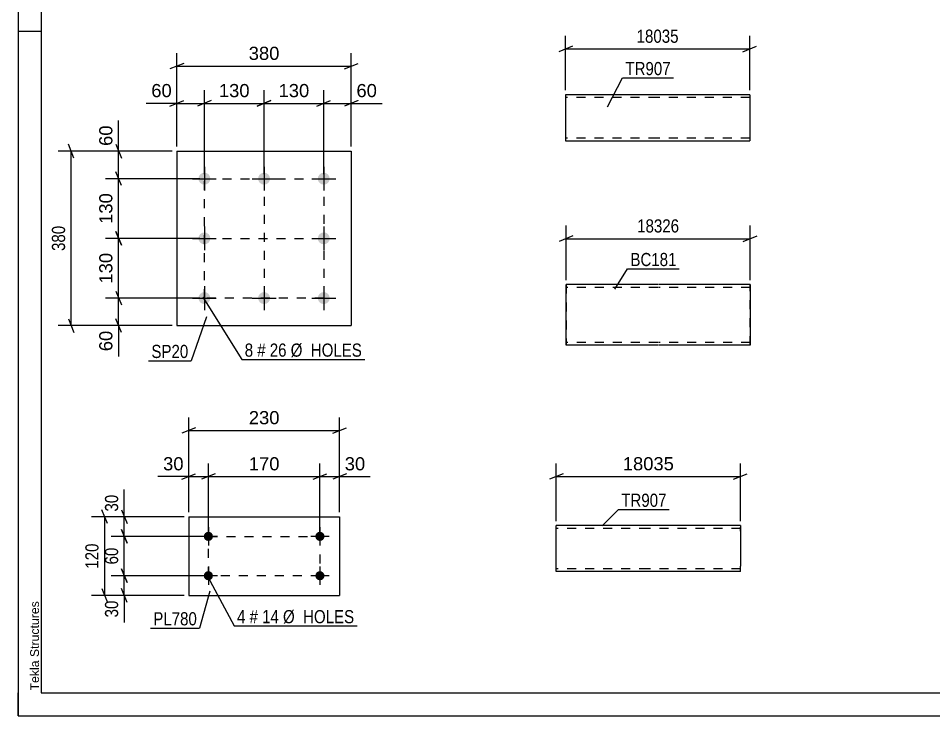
# Model space of a CAD drawing. Header units: millimetres. Extents: x 0 to 3371, y 0 to 1899.
# Drawn here: x 0 to 199.4, y 0 to 151.8 of the extents above; entities that cross this region are included whole.
import ezdxf

# ---------------------------------------------------------------- set-up
doc = ezdxf.new("R2010")
doc.units = ezdxf.units.MM
doc.linetypes.add('DXK_LINE_DOT2', pattern=[3.9198, 1.9599, -1.9599])
doc.styles.add('Arial', font='ARIAL.TTF', dxfattribs={"height": 0.2})
doc.styles.add('Arial Narrow', font='ARIALN.TTF', dxfattribs={"height": 0.2})

# ---------------------------------------------------------------- blocks, each defined once
blk = doc.blocks.new('Unknown-203761802-1135')
at = {"color": 5, "linetype": 'Continuous'}
for p, q in [((0, 297), (0, 0)), ((5, 292), (5, 5)), ((5, 149), (0, 149)), ((0, 0), (0, 5)), ((5, 5), (415, 5)), ((0, 0), (420, 0))]:
    blk.add_line(p, q, dxfattribs=at)
at = {"color": 174, "linetype": 'Continuous', "style": 'Arial'}
blk.add_text('Tekla Structures', height=1.9102, rotation=90, dxfattribs=at).set_placement((4.5, 5.5))
blk = doc.blocks.new('Part-203761802-7174 - 7135')
at = {"color": 2, "linetype": 'Continuous'}
for p, q in [((34.53, 122.93), (34.53, 84.93)), ((34.53, 122.93), (72.53, 122.93)), ((72.53, 122.93), (72.53, 84.93)), ((34.53, 84.93), (72.53, 84.93))]:
    blk.add_line(p, q, dxfattribs=at)
blk = doc.blocks.new('Bolt-203761802-7169 - 7135')
at = {"linetype": 'Continuous'}
for points in [[(40.53, 118.23, -1), (40.53, 115.63, -1)], [(53.53, 118.23, -1), (53.53, 115.63, -1)], [(66.53, 118.23, -1), (66.53, 115.63, -1)], [(40.53, 105.23, -1), (40.53, 102.63, -1)], [(66.53, 105.23, -1), (66.53, 102.63, -1)], [(40.53, 92.23, -1), (40.53, 89.63, -1)], [(53.53, 92.23, -1), (53.53, 89.63, -1)], [(66.53, 92.23, -1), (66.53, 89.63, -1)]]:
    blk.add_hatch(color=1, dxfattribs=at).paths.add_polyline_path(points)
at = {"color": 1, "linetype": 'Continuous'}
for p, q in [((40.53, 119.53), (40.53, 114.33)), ((53.53, 119.53), (53.53, 114.33)), ((66.53, 119.53), (66.53, 114.33)), ((37.93, 116.93), (43.13, 116.93)), ((50.93, 116.93), (56.13, 116.93)), ((63.93, 116.93), (69.13, 116.93)), ((40.53, 106.53), (40.53, 101.33)), ((66.53, 106.53), (66.53, 101.33)), ((37.93, 103.93), (43.13, 103.93)), ((63.93, 103.93), (69.13, 103.93)), ((40.53, 93.53), (40.53, 88.33)), ((53.53, 93.53), (53.53, 88.33)), ((66.53, 93.53), (66.53, 88.33)), ((37.93, 90.93), (43.13, 90.93)), ((50.93, 90.93), (56.13, 90.93)), ((63.93, 90.93), (69.13, 90.93))]:
    blk.add_line(p, q, dxfattribs=at)
blk = doc.blocks.new('Part-203761802-6819 - 6803')
at = {"color": 2, "linetype": 'Continuous'}
for p, q in [((119.2, 135.17), (119.2, 125.17)), ((139.2, 135.17), (119.2, 135.17)), ((159.3, 135.17), (139.3, 135.17)), ((159.3, 135.17), (159.3, 125.17)), ((119.2, 125.17), (139.2, 125.17)), ((139.3, 125.17), (159.3, 125.17))]:
    blk.add_line(p, q, dxfattribs=at)
at = {"color": 7, "linetype": 'DXK_LINE_DOT2'}
for p, q in [((119.2, 134.82), (119.2, 125.82)), ((139.2, 134.57), (119.2, 134.57)), ((159.3, 134.57), (139.3, 134.57)), ((159.3, 134.82), (159.3, 125.82)), ((139.2, 125.77), (119.2, 125.77)), ((159.3, 125.77), (139.3, 125.77)), ((119.2, 125.26), (119.2, 125.17)), ((159.3, 125.17), (159.3, 125.26))]:
    blk.add_line(p, q, dxfattribs=at)
blk = doc.blocks.new('Part-203761802-7527 - 7521')
at = {"color": 2, "linetype": 'Continuous'}
for p, q in [((119.31, 80.66), (119.31, 93.86)), ((119.31, 93.86), (119.31, 93.86)), ((139.31, 93.86), (119.31, 93.86)), ((159.41, 93.86), (139.41, 93.86)), ((159.41, 93.86), (159.41, 93.86)), ((159.41, 93.86), (159.41, 80.66)), ((119.31, 80.66), (119.31, 80.66)), ((139.31, 80.66), (119.31, 80.66)), ((159.41, 80.66), (139.41, 80.66)), ((159.41, 80.66), (159.41, 80.66))]:
    blk.add_line(p, q, dxfattribs=at)
at = {"color": 7, "linetype": 'DXK_LINE_DOT2'}
for p, q in [((119.31, 93.86), (119.31, 80.66)), ((159.41, 80.66), (159.41, 93.86)), ((159.41, 93.86), (159.41, 93.86)), ((139.31, 93.26), (119.31, 93.26)), ((159.41, 93.26), (139.41, 93.26)), ((159.41, 93.26), (159.41, 93.26)), ((139.31, 81.26), (119.31, 81.26)), ((159.41, 81.26), (139.41, 81.26)), ((159.41, 81.26), (159.41, 81.26)), ((159.41, 80.66), (159.41, 80.66))]:
    blk.add_line(p, q, dxfattribs=at)
blk = doc.blocks.new('Part-203761802-1557 - 1541')
at = {"color": 2, "linetype": 'Continuous'}
for p, q in [((137.17, 41.39), (117.17, 41.39)), ((117.17, 31.49), (117.17, 41.39)), ((157.27, 41.39), (137.27, 41.39)), ((157.27, 41.39), (157.27, 41.3)), ((157.27, 41.3), (157.27, 40.19)), ((157.27, 40.19), (157.27, 32.59)), ((157.27, 31.39), (157.27, 32.59)), ((117.17, 31.39), (117.17, 31.49)), ((137.17, 31.39), (117.17, 31.39)), ((157.27, 31.39), (137.27, 31.39))]:
    blk.add_line(p, q, dxfattribs=at)
at = {"color": 7, "linetype": 'DXK_LINE_DOT2'}
for p, q in [((137.17, 40.79), (117.17, 40.79)), ((157.27, 40.79), (137.27, 40.79)), ((157.27, 40.19), (157.27, 41.04)), ((117.17, 31.99), (117.17, 32.04)), ((137.17, 31.99), (117.17, 31.99)), ((157.27, 31.99), (137.27, 31.99)), ((157.27, 32.04), (157.27, 32.36)), ((157.27, 31.99), (157.27, 32.04))]:
    blk.add_line(p, q, dxfattribs=at)
blk = doc.blocks.new('Part-203761802-6611 - 6572')
at = {"color": 2, "linetype": 'Continuous'}
for p, q in [((37.11, 43.33), (37.11, 26.18)), ((37.11, 43.33), (69.97, 43.33)), ((69.97, 43.33), (69.97, 26.18)), ((37.11, 26.18), (69.97, 26.18))]:
    blk.add_line(p, q, dxfattribs=at)
blk = doc.blocks.new('Bolt-203761802-6606 - 6572')
at = {"linetype": 'Continuous'}
for points in [[(41.4, 38.04, -1), (41.4, 40.04, -1)], [(65.69, 38.04, -1), (65.69, 40.04, -1)], [(41.4, 29.47, -1), (41.4, 31.47, -1)], [(65.69, 29.47, -1), (65.69, 31.47, -1)]]:
    blk.add_hatch(color=1, dxfattribs=at).paths.add_polyline_path(points)
at = {"color": 1, "linetype": 'Continuous'}
for p, q in [((41.4, 41.04), (41.4, 37.04)), ((65.69, 41.04), (65.69, 37.04)), ((43.4, 39.04), (39.4, 39.04)), ((67.69, 39.04), (63.69, 39.04)), ((41.4, 32.47), (41.4, 28.47)), ((65.69, 32.47), (65.69, 28.47)), ((43.4, 30.47), (39.4, 30.47)), ((67.69, 30.47), (63.69, 30.47))]:
    blk.add_line(p, q, dxfattribs=at)
blk = doc.blocks.new('Rectangle-203761802-6696 - 6572')
at = {"color": 1, "linetype": 'DXK_LINE_DOT2'}
blk.add_lwpolyline([(41.4, 39.04), (65.69, 39.04), (65.69, 30.47), (41.4, 30.47), (41.4, 39.04)], close=True, dxfattribs=at)
blk = doc.blocks.new('Rectangle-203761802-7261 - 7135')
at = {"color": 1, "linetype": 'DXK_LINE_DOT2'}
blk.add_lwpolyline([(40.53, 116.93), (66.53, 116.93), (66.53, 90.93), (40.53, 90.93), (40.53, 116.93)], close=True, dxfattribs=at)
blk = doc.blocks.new('Line-203761802-7247 - 7135')
at = {"color": 1, "linetype": 'DXK_LINE_DOT2'}
blk.add_line((53.53, 116.93), (53.53, 90.93), dxfattribs=at)
blk = doc.blocks.new('Line-203761802-7254 - 7135')
at = {"color": 1, "linetype": 'DXK_LINE_DOT2'}
blk.add_line((40.53, 103.93), (66.53, 103.93), dxfattribs=at)
blk = doc.blocks.new('StraightDimension-203761802-7176 - 7135')
at = {"color": 7, "linetype": 'Continuous'}
for p, q in [((34.53, 123.93), (34.53, 144.29)), ((72.53, 123.93), (72.53, 144.29)), ((36.03, 142.04), (33.03, 140.84)), ((71.03, 140.84), (74.03, 142.04)), ((34.53, 141.44), (72.53, 141.44))]:
    blk.add_line(p, q, dxfattribs=at)
at = {"color": 0}
blk.add_wipeout([(57.47, 142.19), (57.47, 146.39), (49.59, 146.39), (49.59, 142.19)], dxfattribs=at)
at = {"color": 3, "style": 'Arial'}
blk.add_text('380', height=2.865, dxfattribs=at).set_placement((50.19, 142.79))
blk = doc.blocks.new('StraightDimension-203761802-7187 - 7135')
at = {"color": 7, "linetype": 'Continuous'}
for p, q in [((22.44, 115.43), (21.24, 118.43)), ((39.53, 116.93), (18.99, 116.93)), ((21.84, 103.93), (21.84, 116.93)), ((39.53, 103.93), (18.99, 103.93)), ((21.24, 105.43), (22.44, 102.43))]:
    blk.add_line(p, q, dxfattribs=at)
at = {"color": 0}
blk.add_wipeout([(21.09, 114.37), (16.89, 114.37), (16.89, 106.49), (21.09, 106.49)], dxfattribs=at)
at = {"color": 3, "style": 'Arial'}
blk.add_text('130', height=2.865, rotation=90.0002, dxfattribs=at).set_placement((20.49, 107.09))
blk = doc.blocks.new('StraightDimension-203761802-7189 - 7135')
at = {"color": 7, "linetype": 'Continuous'}
for p, q in [((39.53, 103.93), (18.99, 103.93)), ((22.44, 102.43), (21.24, 105.43)), ((21.84, 90.93), (21.84, 103.93)), ((21.24, 92.43), (22.44, 89.43)), ((39.53, 90.93), (18.99, 90.93))]:
    blk.add_line(p, q, dxfattribs=at)
at = {"color": 0}
blk.add_wipeout([(21.09, 101.37), (16.89, 101.37), (16.89, 93.49), (21.09, 93.49)], dxfattribs=at)
at = {"color": 3, "style": 'Arial'}
blk.add_text('130', height=2.865, rotation=90.0002, dxfattribs=at).set_placement((20.49, 94.09))
blk = doc.blocks.new('StraightDimension-203761802-7191 - 7135')
at = {"color": 7, "linetype": 'Continuous'}
for p, q in [((21.24, 124.43), (22.44, 121.43)), ((33.53, 122.93), (18.99, 122.93)), ((21.84, 116.93), (21.84, 122.93)), ((22.44, 115.43), (21.24, 118.43)), ((39.53, 116.93), (18.99, 116.93))]:
    blk.add_line(p, q, dxfattribs=at)
at = {"color": 0}
blk.add_wipeout([(21.09, 129.1), (16.89, 129.1), (16.89, 123.46), (21.09, 123.46)], dxfattribs=at)
at = {"color": 7, "linetype": 'Continuous'}
blk.add_line((21.84, 122.93), (21.84, 129.63), dxfattribs=at)
blk.add_line((21.84, 122.93), (21.84, 129.63), dxfattribs=at)
at = {"color": 3, "style": 'Arial'}
blk.add_text('60', height=2.865, rotation=90.0002, dxfattribs=at).set_placement((20.49, 124.06))
blk = doc.blocks.new('StraightDimension-203761802-7201 - 7135')
at = {"color": 7, "linetype": 'Continuous'}
for p, q in [((21.24, 92.43), (22.44, 89.43)), ((39.53, 90.93), (18.99, 90.93)), ((21.84, 84.93), (21.84, 90.93)), ((22.44, 83.43), (21.24, 86.43)), ((33.53, 84.93), (18.99, 84.93))]:
    blk.add_line(p, q, dxfattribs=at)
at = {"color": 0}
blk.add_wipeout([(21.09, 84.41), (16.89, 84.41), (16.89, 78.76), (21.09, 78.76)], dxfattribs=at)
at = {"color": 7, "linetype": 'Continuous'}
blk.add_line((21.84, 84.93), (21.84, 78.23), dxfattribs=at)
blk.add_line((21.84, 84.93), (21.84, 78.23), dxfattribs=at)
at = {"color": 3, "style": 'Arial'}
blk.add_text('60', height=2.865, rotation=90.0002, dxfattribs=at).set_placement((20.49, 79.36))
blk = doc.blocks.new('StraightDimension-203761802-7212 - 7135')
at = {"color": 7, "linetype": 'Continuous'}
for p, q in [((40.53, 117.93), (40.53, 136.18)), ((53.53, 117.93), (53.53, 136.18)), ((42.03, 133.93), (39.03, 132.73)), ((52.03, 132.73), (55.03, 133.93)), ((40.53, 133.33), (53.53, 133.33))]:
    blk.add_line(p, q, dxfattribs=at)
at = {"color": 0}
blk.add_wipeout([(50.97, 134.08), (50.97, 138.28), (43.09, 138.28), (43.09, 134.08)], dxfattribs=at)
at = {"color": 3, "style": 'Arial'}
blk.add_text('130', height=2.865, dxfattribs=at).set_placement((43.69, 134.68))
blk = doc.blocks.new('StraightDimension-203761802-7214 - 7135')
at = {"color": 7, "linetype": 'Continuous'}
for p, q in [((53.53, 117.93), (53.53, 136.18)), ((66.53, 117.93), (66.53, 136.18)), ((55.03, 133.93), (52.03, 132.73)), ((65.03, 132.73), (68.03, 133.93)), ((53.53, 133.33), (66.53, 133.33))]:
    blk.add_line(p, q, dxfattribs=at)
at = {"color": 0}
blk.add_wipeout([(63.97, 134.08), (63.97, 138.28), (56.09, 138.28), (56.09, 134.08)], dxfattribs=at)
at = {"color": 3, "style": 'Arial'}
blk.add_text('130', height=2.865, dxfattribs=at).set_placement((56.69, 134.68))
blk = doc.blocks.new('StraightDimension-203761802-7216 - 7135')
at = {"color": 7, "linetype": 'Continuous'}
for p, q in [((34.53, 123.93), (34.53, 136.18)), ((40.53, 117.93), (40.53, 136.18)), ((33.03, 132.73), (36.03, 133.93)), ((42.03, 133.93), (39.03, 132.73)), ((34.53, 133.33), (40.53, 133.33))]:
    blk.add_line(p, q, dxfattribs=at)
at = {"color": 0}
blk.add_wipeout([(34, 134.08), (34, 138.28), (28.36, 138.28), (28.36, 134.08)], dxfattribs=at)
at = {"color": 7, "linetype": 'Continuous'}
blk.add_line((34.53, 133.33), (27.83, 133.33), dxfattribs=at)
blk.add_line((34.53, 133.33), (27.83, 133.33), dxfattribs=at)
at = {"color": 3, "style": 'Arial'}
blk.add_text('60', height=2.865, dxfattribs=at).set_placement((28.96, 134.68))
blk = doc.blocks.new('StraightDimension-203761802-7226 - 7135')
at = {"color": 7, "linetype": 'Continuous'}
for p, q in [((66.53, 117.93), (66.53, 136.18)), ((72.53, 123.93), (72.53, 136.18)), ((65.03, 132.73), (68.03, 133.93)), ((74.03, 133.93), (71.03, 132.73)), ((66.53, 133.33), (72.53, 133.33))]:
    blk.add_line(p, q, dxfattribs=at)
at = {"color": 0}
blk.add_wipeout([(78.7, 134.08), (78.7, 138.28), (73.05, 138.28), (73.05, 134.08)], dxfattribs=at)
at = {"color": 7, "linetype": 'Continuous'}
blk.add_line((72.53, 133.33), (79.23, 133.33), dxfattribs=at)
blk.add_line((72.53, 133.33), (79.23, 133.33), dxfattribs=at)
at = {"color": 3, "style": 'Arial'}
blk.add_text('60', height=2.865, dxfattribs=at).set_placement((73.65, 134.68))
blk = doc.blocks.new('StraightDimension-203761802-7237 - 7135')
at = {"color": 7, "linetype": 'Continuous'}
for p, q in [((12.13, 121.43), (10.93, 124.43)), ((33.53, 122.93), (8.68, 122.93)), ((11.53, 84.93), (11.53, 122.93)), ((10.93, 86.43), (12.13, 83.43)), ((33.53, 84.93), (8.68, 84.93))]:
    blk.add_line(p, q, dxfattribs=at)
at = {"color": 0}
blk.add_wipeout([(10.78, 107.27), (6.58, 107.27), (6.58, 100.59), (10.78, 100.59)], dxfattribs=at)
at = {"color": 3, "style": 'Arial Narrow'}
blk.add_text('380', height=2.863, rotation=90.0002, dxfattribs=at).set_placement((10.18, 101.19))
blk = doc.blocks.new('StraightDimension-203761802-6822 - 6803')
at = {"color": 7, "linetype": 'Continuous'}
for p, q in [((119.2, 136.17), (119.2, 148.02)), ((159.3, 136.17), (159.3, 148.02)), ((120.7, 145.77), (117.7, 144.57)), ((157.8, 144.57), (160.8, 145.77)), ((119.2, 145.17), (159.3, 145.17))]:
    blk.add_line(p, q, dxfattribs=at)
at = {"color": 0}
blk.add_wipeout([(144.42, 145.92), (144.42, 150.12), (134.08, 150.12), (134.08, 145.92)], dxfattribs=at)
at = {"color": 3, "style": 'Arial Narrow'}
blk.add_text('18035', height=2.863, dxfattribs=at).set_placement((134.68, 146.52))
blk = doc.blocks.new('StraightDimension-203761802-7532 - 7521')
at = {"color": 7, "linetype": 'Continuous'}
for p, q in [((119.31, 94.86), (119.31, 106.71)), ((159.41, 94.86), (159.41, 106.71)), ((120.81, 104.46), (117.81, 103.26)), ((119.31, 103.86), (159.41, 103.86)), ((157.91, 103.26), (160.91, 104.46))]:
    blk.add_line(p, q, dxfattribs=at)
at = {"color": 0}
blk.add_wipeout([(144.53, 104.61), (144.53, 108.81), (134.19, 108.81), (134.19, 104.61)], dxfattribs=at)
at = {"color": 3, "style": 'Arial Narrow'}
blk.add_text('18326', height=2.863, dxfattribs=at).set_placement((134.79, 105.21))
blk = doc.blocks.new('StraightDimension-203761802-1562 - 1541')
at = {"color": 7, "linetype": 'Continuous'}
for p, q in [((117.17, 42.39), (117.17, 54.93)), ((157.27, 42.39), (157.27, 54.93)), ((118.67, 52.68), (115.67, 51.48)), ((117.17, 52.08), (157.27, 52.08)), ((155.77, 51.48), (158.77, 52.68))]:
    blk.add_line(p, q, dxfattribs=at)
at = {"color": 0}
blk.add_wipeout([(143.37, 52.83), (143.37, 57.03), (131.06, 57.03), (131.06, 52.83)], dxfattribs=at)
at = {"color": 3, "style": 'Arial'}
blk.add_text('18035', height=2.865, dxfattribs=at).set_placement((131.66, 53.43))
blk = doc.blocks.new('StraightDimension-203761802-6686 - 6572')
at = {"color": 7, "linetype": 'Continuous'}
for p, q in [((37.11, 44.33), (37.11, 64.96)), ((69.97, 44.33), (69.97, 64.96)), ((38.61, 62.71), (35.61, 61.51)), ((37.11, 62.11), (69.97, 62.11)), ((68.47, 61.51), (71.47, 62.71))]:
    blk.add_line(p, q, dxfattribs=at)
at = {"color": 0}
blk.add_wipeout([(57.48, 62.86), (57.48, 67.06), (49.61, 67.06), (49.61, 62.86)], dxfattribs=at)
at = {"color": 3, "style": 'Arial'}
blk.add_text('230', height=2.865, dxfattribs=at).set_placement((50.21, 63.46))
blk = doc.blocks.new('StraightDimension-203761802-6623 - 6572')
at = {"color": 7, "linetype": 'Continuous'}
for p, q in [((22.49, 40.54), (23.69, 37.54)), ((40.4, 39.04), (20.24, 39.04)), ((23.09, 30.47), (23.09, 39.04)), ((23.69, 28.97), (22.49, 31.97)), ((40.4, 30.47), (20.24, 30.47))]:
    blk.add_line(p, q, dxfattribs=at)
at = {"color": 0}
blk.add_wipeout([(22.34, 37.18), (18.14, 37.18), (18.14, 32.33), (22.34, 32.33)], dxfattribs=at)
at = {"color": 3, "style": 'Arial Narrow'}
blk.add_text('60', height=2.863, rotation=90.0002, dxfattribs=at).set_placement((21.74, 32.93))
blk = doc.blocks.new('StraightDimension-203761802-6633 - 6572')
at = {"color": 7, "linetype": 'Continuous'}
for p, q in [((22.49, 44.83), (23.69, 41.83)), ((36.11, 43.33), (20.24, 43.33)), ((23.09, 39.04), (23.09, 43.33)), ((23.69, 37.54), (22.49, 40.54)), ((40.4, 39.04), (20.24, 39.04))]:
    blk.add_line(p, q, dxfattribs=at)
at = {"color": 0}
blk.add_wipeout([(22.34, 48.71), (18.14, 48.71), (18.14, 43.85), (22.34, 43.85)], dxfattribs=at)
at = {"color": 7, "linetype": 'Continuous'}
blk.add_line((23.09, 43.33), (23.09, 49.23), dxfattribs=at)
blk.add_line((23.09, 43.33), (23.09, 49.23), dxfattribs=at)
at = {"color": 3, "style": 'Arial Narrow'}
blk.add_text('30', height=2.863, rotation=90.0002, dxfattribs=at).set_placement((21.74, 44.45))
blk = doc.blocks.new('StraightDimension-203761802-6613 - 6572')
at = {"color": 7, "linetype": 'Continuous'}
for p, q in [((22.49, 31.97), (23.69, 28.97)), ((40.4, 30.47), (20.24, 30.47)), ((23.09, 26.18), (23.09, 30.47)), ((36.11, 26.18), (20.24, 26.18)), ((23.69, 24.68), (22.49, 27.68))]:
    blk.add_line(p, q, dxfattribs=at)
at = {"color": 0}
blk.add_wipeout([(22.34, 25.66), (18.14, 25.66), (18.14, 20.8), (22.34, 20.8)], dxfattribs=at)
at = {"color": 7, "linetype": 'Continuous'}
blk.add_line((23.09, 26.18), (23.09, 20.28), dxfattribs=at)
blk.add_line((23.09, 26.18), (23.09, 20.28), dxfattribs=at)
at = {"color": 3, "style": 'Arial Narrow'}
blk.add_text('30', height=2.863, rotation=90.0002, dxfattribs=at).set_placement((21.74, 21.4))
blk = doc.blocks.new('StraightDimension-203761802-6644 - 6572')
at = {"color": 7, "linetype": 'Continuous'}
for p, q in [((37.11, 44.33), (37.11, 54.92)), ((41.4, 40.04), (41.4, 54.92)), ((35.61, 51.47), (38.61, 52.67)), ((37.11, 52.07), (41.4, 52.07)), ((42.9, 52.67), (39.9, 51.47))]:
    blk.add_line(p, q, dxfattribs=at)
at = {"color": 0}
blk.add_wipeout([(36.59, 52.82), (36.59, 57.02), (30.94, 57.02), (30.94, 52.82)], dxfattribs=at)
at = {"color": 7, "linetype": 'Continuous'}
blk.add_line((37.11, 52.07), (30.42, 52.07), dxfattribs=at)
blk.add_line((37.11, 52.07), (30.42, 52.07), dxfattribs=at)
at = {"color": 3, "style": 'Arial'}
blk.add_text('30', height=2.865, dxfattribs=at).set_placement((31.54, 53.42))
blk = doc.blocks.new('StraightDimension-203761802-6654 - 6572')
at = {"color": 7, "linetype": 'Continuous'}
for p, q in [((41.4, 40.04), (41.4, 54.92)), ((65.69, 40.04), (65.69, 54.92)), ((42.9, 52.67), (39.9, 51.47)), ((41.4, 52.07), (65.69, 52.07)), ((64.19, 51.47), (67.19, 52.67))]:
    blk.add_line(p, q, dxfattribs=at)
at = {"color": 0}
blk.add_wipeout([(57.48, 52.82), (57.48, 57.02), (49.61, 57.02), (49.61, 52.82)], dxfattribs=at)
at = {"color": 3, "style": 'Arial'}
blk.add_text('170', height=2.865, dxfattribs=at).set_placement((50.21, 53.42))
blk = doc.blocks.new('StraightDimension-203761802-6664 - 6572')
at = {"color": 7, "linetype": 'Continuous'}
for p, q in [((65.69, 40.04), (65.69, 54.92)), ((69.97, 44.33), (69.97, 54.92)), ((64.19, 51.47), (67.19, 52.67)), ((65.69, 52.07), (69.97, 52.07)), ((71.47, 52.67), (68.47, 51.47))]:
    blk.add_line(p, q, dxfattribs=at)
at = {"color": 0}
blk.add_wipeout([(76.14, 52.82), (76.14, 57.02), (70.5, 57.02), (70.5, 52.82)], dxfattribs=at)
at = {"color": 7, "linetype": 'Continuous'}
blk.add_line((69.97, 52.07), (76.67, 52.07), dxfattribs=at)
blk.add_line((69.97, 52.07), (76.67, 52.07), dxfattribs=at)
at = {"color": 3, "style": 'Arial'}
blk.add_text('30', height=2.865, dxfattribs=at).set_placement((71.1, 53.42))
blk = doc.blocks.new('StraightDimension-203761802-6675 - 6572')
at = {"color": 7, "linetype": 'Continuous'}
for p, q in [((19.41, 41.83), (18.21, 44.83)), ((36.11, 43.33), (15.96, 43.33)), ((18.81, 26.18), (18.81, 43.33)), ((36.11, 26.18), (15.96, 26.18)), ((18.21, 27.68), (19.41, 24.68))]:
    blk.add_line(p, q, dxfattribs=at)
at = {"color": 0}
blk.add_wipeout([(18.06, 38.1), (13.86, 38.1), (13.86, 31.41), (18.06, 31.41)], dxfattribs=at)
at = {"color": 3, "style": 'Arial Narrow'}
blk.add_text('120', height=2.863, rotation=90.0002, dxfattribs=at).set_placement((17.46, 32.01))
blk = doc.blocks.new('Mark-203761802-7165 - 7135')
at = {"color": 0}
blk.add_wipeout([(51.14, 78.17), (51.14, 81.17), (49.32, 81.17), (49.32, 78.17)], dxfattribs=at)
blk.add_wipeout([(51.14, 78.17), (51.14, 81.17), (49.32, 81.17), (49.32, 78.17)], dxfattribs=at)
at = {"color": 7, "linetype": 'Continuous'}
blk.add_line((40.22, 91.15), (48.72, 77.57), dxfattribs=at)
at = {"color": 3, "style": 'Arial Narrow'}
blk.add_text('8', height=2.86, dxfattribs=at).set_placement((49.32, 78.17))
at = {"color": 0}
blk.add_wipeout([(53.87, 78.17), (53.87, 81.17), (52.04, 81.17), (52.04, 78.17)], dxfattribs=at)
blk.add_wipeout([(53.87, 78.17), (53.87, 81.17), (52.04, 81.17), (52.04, 78.17)], dxfattribs=at)
blk.add_wipeout([(58.43, 78.17), (58.43, 81.17), (54.77, 81.17), (54.77, 78.17)], dxfattribs=at)
blk.add_wipeout([(58.43, 78.17), (58.43, 81.17), (54.77, 81.17), (54.77, 78.17)], dxfattribs=at)
at = {"color": 3, "style": 'Arial Narrow'}
for s, height, p in [('#', 2.86, (52.04, 78.17)), ('26', 2.863, (54.77, 78.17))]:
    blk.add_text(s, height=height, dxfattribs=at).set_placement(p)
at = {"color": 0}
blk.add_wipeout([(74.86, 78.17), (74.86, 81.17), (59.33, 81.17), (59.33, 78.17)], dxfattribs=at)
blk.add_wipeout([(74.86, 78.17), (74.86, 81.17), (59.33, 81.17), (59.33, 78.17)], dxfattribs=at)
at = {"color": 7, "linetype": 'Continuous'}
blk.add_line((48.72, 77.57), (75.46, 77.57), dxfattribs=at)
at = {"color": 3, "style": 'Arial Narrow'}
blk.add_text('Ø  HOLES', height=2.863, dxfattribs=at).set_placement((59.33, 78.17))
blk = doc.blocks.new('Mark-203761802-7170 - 7135')
at = {"color": 0}
blk.add_wipeout([(37.03, 77.88), (37.03, 80.88), (28.99, 80.88), (28.99, 77.88)], dxfattribs=at)
blk.add_wipeout([(37.03, 77.88), (37.03, 80.88), (28.99, 80.88), (28.99, 77.88)], dxfattribs=at)
at = {"color": 30, "linetype": 'Continuous'}
for p in [(40.99, 86.84), (28.39, 77.28)]:
    blk.add_line(p, (37.63, 77.28), dxfattribs=at)
at = {"color": 3, "style": 'Arial Narrow'}
blk.add_text('SP20', height=2.863, dxfattribs=at).set_placement((28.99, 77.88))
blk = doc.blocks.new('Mark-203761802-6815 - 6803')
at = {"color": 0}
blk.add_wipeout([(142.09, 139.47), (142.09, 142.47), (132.23, 142.47), (132.23, 139.47)], dxfattribs=at)
blk.add_wipeout([(142.09, 139.47), (142.09, 142.47), (132.23, 142.47), (132.23, 139.47)], dxfattribs=at)
at = {"color": 30, "linetype": 'Continuous'}
for p, q in [((128.35, 132.58), (131.63, 138.87)), ((131.63, 138.87), (142.69, 138.87))]:
    blk.add_line(p, q, dxfattribs=at)
at = {"color": 3, "style": 'Arial Narrow'}
blk.add_text('TR907', height=2.863, dxfattribs=at).set_placement((132.23, 139.47))
blk = doc.blocks.new('Mark-203761802-7523 - 7521')
at = {"color": 0}
blk.add_wipeout([(143.37, 97.9), (143.37, 100.9), (133.32, 100.9), (133.32, 97.9)], dxfattribs=at)
blk.add_wipeout([(143.37, 97.9), (143.37, 100.9), (133.32, 100.9), (133.32, 97.9)], dxfattribs=at)
at = {"color": 30, "linetype": 'Continuous'}
for p, q in [((129.9, 92.86), (132.72, 97.3)), ((132.72, 97.3), (143.97, 97.3))]:
    blk.add_line(p, q, dxfattribs=at)
at = {"color": 3, "style": 'Arial Narrow'}
blk.add_text('BC181', height=2.863, dxfattribs=at).set_placement((133.32, 97.9))
blk = doc.blocks.new('Mark-203761802-1553 - 1541')
at = {"color": 0}
blk.add_wipeout([(141.19, 45.48), (141.19, 48.48), (131.33, 48.48), (131.33, 45.48)], dxfattribs=at)
blk.add_wipeout([(141.19, 45.48), (141.19, 48.48), (131.33, 48.48), (131.33, 45.48)], dxfattribs=at)
at = {"color": 30, "linetype": 'Continuous'}
for p, q in [((127.19, 41.35), (130.73, 44.88)), ((130.73, 44.88), (141.79, 44.88))]:
    blk.add_line(p, q, dxfattribs=at)
at = {"color": 3, "style": 'Arial Narrow'}
blk.add_text('TR907', height=2.863, dxfattribs=at).set_placement((131.33, 45.48))
blk = doc.blocks.new('Mark-203761802-6602 - 6572')
at = {"color": 0}
blk.add_wipeout([(49.47, 20.13), (49.47, 23.13), (47.64, 23.13), (47.64, 20.13)], dxfattribs=at)
blk.add_wipeout([(49.47, 20.13), (49.47, 23.13), (47.64, 23.13), (47.64, 20.13)], dxfattribs=at)
at = {"color": 7, "linetype": 'Continuous'}
blk.add_line((41.2, 30.38), (47.04, 19.53), dxfattribs=at)
at = {"color": 3, "style": 'Arial Narrow'}
blk.add_text('4', height=2.86, dxfattribs=at).set_placement((47.64, 20.13))
at = {"color": 0}
blk.add_wipeout([(52.19, 20.13), (52.19, 23.13), (50.37, 23.13), (50.37, 20.13)], dxfattribs=at)
blk.add_wipeout([(52.19, 20.13), (52.19, 23.13), (50.37, 23.13), (50.37, 20.13)], dxfattribs=at)
blk.add_wipeout([(56.75, 20.13), (56.75, 23.13), (53.09, 23.13), (53.09, 20.13)], dxfattribs=at)
blk.add_wipeout([(56.75, 20.13), (56.75, 23.13), (53.09, 23.13), (53.09, 20.13)], dxfattribs=at)
at = {"color": 3, "style": 'Arial Narrow'}
for s, height, p in [('#', 2.86, (50.37, 20.13)), ('14', 2.863, (53.09, 20.13))]:
    blk.add_text(s, height=height, dxfattribs=at).set_placement(p)
at = {"color": 0}
blk.add_wipeout([(73.18, 20.13), (73.18, 23.13), (57.65, 23.13), (57.65, 20.13)], dxfattribs=at)
blk.add_wipeout([(73.18, 20.13), (73.18, 23.13), (57.65, 23.13), (57.65, 20.13)], dxfattribs=at)
at = {"color": 7, "linetype": 'Continuous'}
blk.add_line((47.04, 19.53), (73.78, 19.53), dxfattribs=at)
at = {"color": 3, "style": 'Arial Narrow'}
blk.add_text('Ø  HOLES', height=2.863, dxfattribs=at).set_placement((57.65, 20.13))
blk = doc.blocks.new('Mark-203761802-6607 - 6572')
at = {"color": 0}
blk.add_wipeout([(38.9, 19.67), (38.9, 22.67), (29.4, 22.67), (29.4, 19.67)], dxfattribs=at)
blk.add_wipeout([(38.9, 19.67), (38.9, 22.67), (29.4, 22.67), (29.4, 19.67)], dxfattribs=at)
at = {"color": 30, "linetype": 'Continuous'}
for p in [(41.73, 27.12), (28.8, 19.07)]:
    blk.add_line(p, (39.5, 19.07), dxfattribs=at)
at = {"color": 3, "style": 'Arial Narrow'}
blk.add_text('PL780', height=2.863, dxfattribs=at).set_placement((29.4, 19.67))

msp = doc.modelspace()

# ---------------------------------------------------------------- block references
for name in ['Unknown-203761802-1135', 'Part-203761802-6819 - 6803', 'Part-203761802-7174 - 7135', 'Bolt-203761802-7169 - 7135', 'Rectangle-203761802-7261 - 7135', 'Line-203761802-7247 - 7135', 'Line-203761802-7254 - 7135', 'Part-203761802-7527 - 7521', 'Part-203761802-6611 - 6572', 'Bolt-203761802-6606 - 6572', 'Part-203761802-1557 - 1541', 'Rectangle-203761802-6696 - 6572']:
    msp.add_blockref(name, (0, 0))

# ---------------------------------------------------------------- next in the draw order: block references
for name in ['StraightDimension-203761802-6822 - 6803', 'StraightDimension-203761802-7176 - 7135', 'StraightDimension-203761802-7187 - 7135', 'StraightDimension-203761802-7532 - 7521', 'StraightDimension-203761802-6686 - 6572', 'StraightDimension-203761802-1562 - 1541', 'StraightDimension-203761802-6623 - 6572']:
    msp.add_blockref(name, (0, 0))

# ---------------------------------------------------------------- next in the draw order: block references
for name in ['Mark-203761802-6815 - 6803', 'StraightDimension-203761802-7191 - 7135', 'StraightDimension-203761802-7189 - 7135', 'Mark-203761802-7523 - 7521', 'StraightDimension-203761802-6633 - 6572', 'Mark-203761802-1553 - 1541', 'StraightDimension-203761802-6613 - 6572']:
    msp.add_blockref(name, (0, 0))

# ---------------------------------------------------------------- next in the draw order: block references
for name in ['StraightDimension-203761802-7212 - 7135', 'StraightDimension-203761802-7201 - 7135', 'StraightDimension-203761802-6644 - 6572', 'Mark-203761802-6602 - 6572']:
    msp.add_blockref(name, (0, 0))

# ---------------------------------------------------------------- next in the draw order: block references
for name in ['StraightDimension-203761802-7216 - 7135', 'StraightDimension-203761802-7214 - 7135', 'Mark-203761802-7165 - 7135', 'StraightDimension-203761802-6654 - 6572', 'StraightDimension-203761802-6675 - 6572']:
    msp.add_blockref(name, (0, 0))

# ---------------------------------------------------------------- next in the draw order: block references
for name in ['StraightDimension-203761802-7226 - 7135', 'StraightDimension-203761802-7237 - 7135', 'StraightDimension-203761802-6664 - 6572', 'Mark-203761802-6607 - 6572']:
    msp.add_blockref(name, (0, 0))

# ---------------------------------------------------------------- next in the draw order: block references
msp.add_blockref('Mark-203761802-7170 - 7135', (0, 0))

doc.saveas('drawing.dxf')
